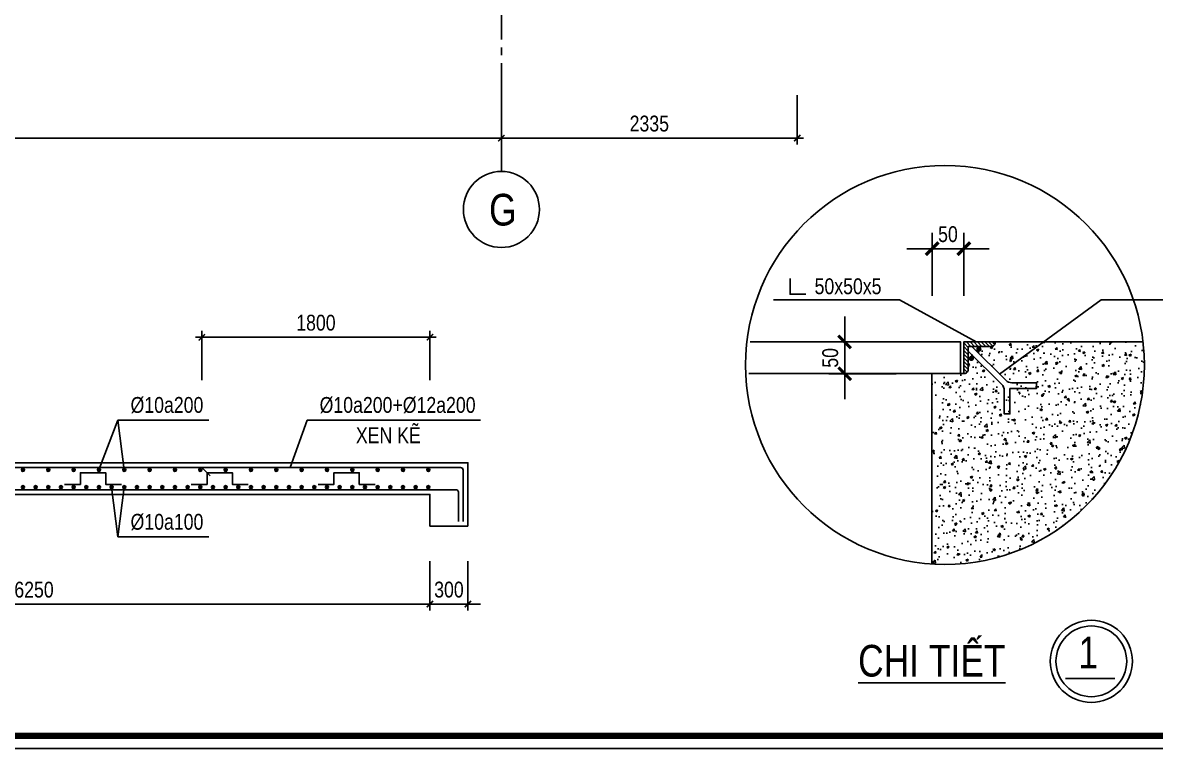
# Model space of a CAD drawing. Header units: millimetres. Extents: x 0 to 168200, y 0 to 59400.
# Drawn here: x 45966 to 63846, y 1500 to 12953 of the extents above; entities that cross this region are included whole.
import ezdxf
from ezdxf.enums import TextEntityAlignment as Align

# ---------------------------------------------------------------- set-up
doc = ezdxf.new("R2010")
doc.units = ezdxf.units.MM
doc.header["$LTSCALE"] = 100
doc.header["$PDSIZE"] = 5
doc.linetypes.add('$0$CENTER', pattern=[2, 1.25, -0.25, 0.25, -0.25])
for name, color, linetype in [('$0$12PM. GRID', 8, '$0$CENTER'), ('02PM. TEXT B', 4, 'Continuous'), ('03PM. TEXT C', 1, 'Continuous'), ('04PM. THIN', 7, 'Continuous'), ('05PM. FRAME', 4, 'Continuous'), ('07PM. WACO', 6, 'Continuous'), ('10PM. REBAR', 1, 'Continuous'), ('11PM. DIM', 2, 'Continuous'), ('13PM. HATCH', 8, 'Continuous'), ('6', 6, 'Continuous'), ('CHU_B', 4, 'Continuous'), ('K_THUOC', 2, 'Continuous')]:
    doc.layers.add(name, color=color, linetype=linetype)
doc.styles.add('[PMDC2013]STYLE', font='arial.ttf', dxfattribs={"width": 0.8})
doc.styles.add('PMTEXT', font='vn_vni.shx')
doc.dimstyles.new('10', dxfattribs={"dimtxt": 250, "dimasz": 200, "dimexe": 250, "dimexo": 0, "dimgap": 100, "dimtad": 1, "dimdec": 0, "dimlfac": 0.1, "dimzin": 0, "dimdsep": 46, "dimtxsty": '[PMDC2013]STYLE', "dimblk": 'TICK', "dimcen": 0, "dimdle": 300, "dimclrd": 2, "dimclre": 2, "dimclrt": 4, "dimadec": 0, "dimazin": 0, "dimtfac": 0.004, "dimtdec": 0, "dimtix": 1, "dimtmove": 2, "dimatfit": 3, "dimldrblk": 'TICK', "dimfxl": 1, "dimtvp": 0.8, "dimtolj": 1, "dimtzin": 0, "dimarcsym": 0})
doc.dimstyles.new('50', dxfattribs={"dimscale": 0, "dimtxt": 250, "dimasz": 100, "dimexe": 100, "dimexo": 0, "dimgap": 100, "dimtad": 1, "dimdec": 0, "dimlfac": 0.5, "dimzin": 12, "dimdsep": 46, "dimtxsty": '[PMDC2013]STYLE', "dimblk": 'TICK', "dimcen": -100, "dimclrd": 2, "dimclre": 2, "dimclrt": 4, "dimadec": 0, "dimazin": 3, "dimtfac": 1, "dimtdec": 0, "dimtix": 1, "dimtmove": 2, "dimatfit": 3, "dimldrblk": 'TICK', "dimfxl": 1, "dimtolj": 1, "dimlwd": -1, "dimlwe": -1, "dimarcsym": 0})

# ---------------------------------------------------------------- blocks, each defined once
blk = doc.blocks.new('TICK')
at = {"color": 0, "linetype": 'ByBlock'}
blk.add_line((1, 0), (-1, 0), dxfattribs=at)
at = {"color": 7, "linetype": 'ByBlock', "const_width": 0.25}
blk.add_lwpolyline([(-0.5, -0.5), (0.5, 0.5)], dxfattribs=at)
blk = doc.blocks.new('*D46')
at = {"layer": '11PM. DIM', "color": 2, "linetype": 'Continuous', "lineweight": -2, "transparency": 16777216}
for p, q in [((58942, 8114), (58942, 8314)), ((59754, 7914), (58692, 7914)), ((58942, 7914), (58942, 7412)), ((59754, 7412), (58692, 7412)), ((58942, 7212), (58942, 7012))]:
    blk.add_line(p, q, dxfattribs=at)
at = {"layer": 'Defpoints', "color": 0, "linetype": 'Continuous', "transparency": 16777216}
for p in [(59754, 7914), (58942, 7412), (59754, 7412)]:
    blk.add_point(p, dxfattribs=at)
at = {"layer": '11PM. DIM', "color": 2, "linetype": 'Continuous', "lineweight": -2, "transparency": 16777216, "xscale": 200, "yscale": 200, "zscale": 200}
for p, rotation in [((58942, 7914), 270), ((58942, 7412), 90)]:
    blk.add_blockref('TICK', p, dxfattribs=dict(at, rotation=rotation))
at = {"layer": '11PM. DIM', "color": 4, "linetype": 'Continuous', "transparency": 16777216, "insert": (58715, 7663), "char_height": 250, "attachment_point": 5, "rotation": 90, "style": '[PMDC2013]STYLE'}
blk.add_mtext('\\A1;50', dxfattribs=at)
blk = doc.blocks.new('*D47')
at = {"layer": '11PM. DIM', "color": 2, "linetype": 'Continuous', "lineweight": -2, "transparency": 16777216}
for p, q in [((60323, 8641), (60323, 9636)), ((60822, 8641), (60822, 9636)), ((60123, 9386), (59923, 9386)), ((60323, 9386), (60822, 9386)), ((61022, 9386), (61222, 9386))]:
    blk.add_line(p, q, dxfattribs=at)
at = {"layer": 'Defpoints', "color": 0, "linetype": 'Continuous', "transparency": 16777216}
for p in [(60822, 9386), (60323, 8641), (60822, 8641)]:
    blk.add_point(p, dxfattribs=at)
at = {"layer": '11PM. DIM', "color": 2, "linetype": 'Continuous', "lineweight": -2, "transparency": 16777216, "xscale": 200, "yscale": 200, "zscale": 200}
blk.add_blockref('TICK', (60323, 9386), dxfattribs=at)
at = {"layer": '11PM. DIM', "color": 2, "linetype": 'Continuous', "lineweight": -2, "transparency": 16777216, "xscale": 200, "yscale": 200, "zscale": 200, "rotation": 180}
blk.add_blockref('TICK', (60822, 9386), dxfattribs=at)
at = {"layer": '11PM. DIM', "color": 4, "linetype": 'Continuous', "transparency": 16777216, "insert": (60572, 9614), "char_height": 250, "attachment_point": 5, "style": '[PMDC2013]STYLE'}
blk.add_mtext('\\A1;50', dxfattribs=at)
blk = doc.blocks.new('A$C1E204939')
at = {"layer": '04PM. THIN'}
blk.add_circle((648, 0), 648, dxfattribs=at)
at = {"layer": '07PM. WACO'}
blk.add_circle((648, 0), 558, dxfattribs=at)
at = {"layer": '10PM. REBAR'}
blk.add_line((240, -273), (1021, -273), dxfattribs=at)
at = {"layer": '03PM. TEXT C', "style": 'PMTEXT'}
blk.add_attdef('1', text='', height=500, dxfattribs=at).set_placement((600, 139), align=Align.MIDDLE)
at = {"layer": '07PM. WACO', "style": 'PMTEXT'}
blk.add_attdef('-', text='', height=500, dxfattribs=at).set_placement((646, -394), align=Align.MIDDLE)
blk = doc.blocks.new('*D57')
at = {"layer": '11PM. DIM', "color": 2, "transparency": 16777216}
for p, q in [((52395, 4455), (52395, 3676)), ((52995, 4455), (52995, 3676)), ((52295, 3776), (52195, 3776)), ((52395, 3776), (52995, 3776)), ((53095, 3776), (53195, 3776))]:
    blk.add_line(p, q, dxfattribs=at)
at = {"layer": 'Defpoints', "color": 0, "transparency": 16777216}
for p in [(52395, 4455), (52995, 4455), (52995, 3776)]:
    blk.add_point(p, dxfattribs=at)
at = {"layer": '11PM. DIM', "color": 2, "transparency": 16777216, "xscale": 100, "yscale": 100, "zscale": 100}
blk.add_blockref('TICK', (52395, 3776), dxfattribs=at)
at = {"layer": '11PM. DIM', "color": 2, "transparency": 16777216, "xscale": 100, "yscale": 100, "zscale": 100, "rotation": 180}
blk.add_blockref('TICK', (52995, 3776), dxfattribs=at)
at = {"layer": '11PM. DIM', "color": 4, "transparency": 16777216, "insert": (52695, 4004), "char_height": 250, "attachment_point": 5, "style": '[PMDC2013]STYLE'}
blk.add_mtext('\\A1;300', dxfattribs=at)
blk = doc.blocks.new('*D58')
at = {"layer": '11PM. DIM', "color": 2, "transparency": 16777216}
for p, q in [((39895, 4454), (39895, 3676)), ((52395, 4454), (52395, 3676)), ((39995, 3776), (52295, 3776))]:
    blk.add_line(p, q, dxfattribs=at)
at = {"layer": 'Defpoints', "color": 0, "transparency": 16777216}
for p in [(39895, 4454), (52395, 4454), (52395, 3776)]:
    blk.add_point(p, dxfattribs=at)
at = {"layer": '11PM. DIM', "color": 2, "transparency": 16777216, "xscale": 100, "yscale": 100, "zscale": 100, "rotation": 180}
blk.add_blockref('TICK', (39895, 3776), dxfattribs=at)
at = {"layer": '11PM. DIM', "color": 2, "transparency": 16777216, "xscale": 100, "yscale": 100, "zscale": 100}
blk.add_blockref('TICK', (52395, 3776), dxfattribs=at)
at = {"layer": '11PM. DIM', "color": 4, "transparency": 16777216, "insert": (46145, 4003), "char_height": 250, "attachment_point": 5, "style": '[PMDC2013]STYLE'}
blk.add_mtext('\\A1;6250', dxfattribs=at)
blk = doc.blocks.new('CHAM THEP')
at = {"layer": '04PM. THIN'}
h = blk.add_hatch(color=256, dxfattribs=at)
edge = h.paths.add_edge_path()
edge.add_arc((0, 0), 12.3, 0, 360)
blk.add_circle((0, 0), 12.3, dxfattribs=at)
blk = doc.blocks.new('*U70')
for p in [(0, 0), (200, 0), (400, 0), (600, 0), (800, 0), (1000, 0), (1200, 0), (1400, 0), (1600, 0), (1800, 0), (2000, 0), (2200, 0), (2400, 0), (2600, 0), (2800, 0), (3000, 0), (3200, 0), (3400, 0), (3600, 0), (3800, 0), (4000, 0), (4200, 0), (4400, 0), (4600, 0), (4800, 0), (5000, 0), (5200, 0), (5400, 0), (5600, 0), (5800, 0), (6000, 0), (6200, 0)]:
    blk.add_blockref('CHAM THEP', p)
blk = doc.blocks.new('*U71')
for p in [(0, 0), (100, 0), (200, 0), (300, 0), (400, 0), (500, 0), (600, 0), (700, 0), (800, 0), (900, 0), (1000, 0), (1100, 0), (1200, 0), (1300, 0), (1400, 0), (1500, 0), (1600, 0), (1700, 0), (1800, 0), (1900, 0), (2000, 0), (2100, 0), (2200, 0), (2300, 0), (2400, 0), (2500, 0), (2600, 0), (2700, 0), (2800, 0), (2900, 0), (3000, 0), (3100, 0), (3200, 0), (3300, 0), (3400, 0), (3500, 0), (3600, 0), (3700, 0), (3800, 0), (3900, 0), (4000, 0), (4100, 0), (4200, 0), (4300, 0), (4400, 0), (4500, 0), (4600, 0), (4700, 0), (4800, 0), (4900, 0), (5000, 0), (5100, 0), (5200, 0), (5300, 0), (5400, 0), (5500, 0), (5600, 0), (5700, 0), (5800, 0), (5900, 0), (6000, 0), (6100, 0), (6200, 0)]:
    blk.add_blockref('CHAM THEP', p)
blk = doc.blocks.new('*U44')
at = {"layer": '6'}
blk.add_lwpolyline([(1150, 0), (900, 0), (900, 184), (500, 184), (500, 0), (250, 0)], dxfattribs=at)
blk = doc.blocks.new('*D107')
at = {"layer": '11PM. DIM', "color": 2, "transparency": 16777216}
for p, q in [((48795, 7310), (48795, 8088)), ((52395, 7310), (52395, 8088)), ((48895, 7988), (52295, 7988))]:
    blk.add_line(p, q, dxfattribs=at)
at = {"layer": 'Defpoints', "color": 0, "transparency": 16777216}
for p in [(52395, 7988), (48795, 7310), (52395, 7310)]:
    blk.add_point(p, dxfattribs=at)
at = {"layer": '11PM. DIM', "color": 2, "transparency": 16777216, "xscale": 100, "yscale": 100, "zscale": 100, "rotation": 180}
blk.add_blockref('TICK', (48795, 7988), dxfattribs=at)
at = {"layer": '11PM. DIM', "color": 2, "transparency": 16777216, "xscale": 100, "yscale": 100, "zscale": 100}
blk.add_blockref('TICK', (52395, 7988), dxfattribs=at)
at = {"layer": '11PM. DIM', "color": 4, "transparency": 16777216, "insert": (50595, 8216), "char_height": 250, "attachment_point": 5, "style": '[PMDC2013]STYLE'}
blk.add_mtext('\\A1;1800', dxfattribs=at)
blk = doc.blocks.new('CHG_XX_Khung ten')
blk.add_lwpolyline([(15, 579), (826, 579), (826, 15), (15, 15)], close=True)
at = {"color": 4, "linetype": 'Continuous', "const_width": 1}
blk.add_lwpolyline([(17, 577), (824, 577), (824, 17), (17, 17)], close=True, dxfattribs=at)
blk = doc.blocks.new('*D289')
at = {"layer": '11PM. DIM', "color": 2, "transparency": 16777216}
for p, q in [((33323, 11809), (33323, 11031)), ((53523, 11809), (53523, 11031)), ((33423, 11131), (53423, 11131))]:
    blk.add_line(p, q, dxfattribs=at)
at = {"layer": 'Defpoints', "color": 0, "transparency": 16777216}
for p in [(33323, 11809), (53523, 11809), (53523, 11131)]:
    blk.add_point(p, dxfattribs=at)
at = {"layer": '11PM. DIM', "color": 2, "transparency": 16777216, "xscale": 100, "yscale": 100, "zscale": 100, "rotation": 180}
blk.add_blockref('TICK', (33323, 11131), dxfattribs=at)
at = {"layer": '11PM. DIM', "color": 2, "transparency": 16777216, "xscale": 100, "yscale": 100, "zscale": 100}
blk.add_blockref('TICK', (53523, 11131), dxfattribs=at)
at = {"layer": '11PM. DIM', "color": 4, "transparency": 16777216, "insert": (43423, 11359), "char_height": 250, "attachment_point": 5, "style": '[PMDC2013]STYLE'}
blk.add_mtext('\\A1;10100', dxfattribs=at)
blk = doc.blocks.new('*D290')
at = {"layer": '11PM. DIM', "color": 2, "transparency": 16777216}
for p, q in [((53523, 11809), (53523, 11031)), ((58194, 11809), (58194, 11031)), ((53623, 11131), (58094, 11131))]:
    blk.add_line(p, q, dxfattribs=at)
at = {"layer": 'Defpoints', "color": 0, "transparency": 16777216}
for p in [(53523, 11809), (58194, 11809), (58194, 11131)]:
    blk.add_point(p, dxfattribs=at)
at = {"layer": '11PM. DIM', "color": 2, "transparency": 16777216, "xscale": 100, "yscale": 100, "zscale": 100, "rotation": 180}
blk.add_blockref('TICK', (53523, 11131), dxfattribs=at)
at = {"layer": '11PM. DIM', "color": 2, "transparency": 16777216, "xscale": 100, "yscale": 100, "zscale": 100}
blk.add_blockref('TICK', (58194, 11131), dxfattribs=at)
at = {"layer": '11PM. DIM', "color": 4, "transparency": 16777216, "insert": (55858, 11359), "char_height": 250, "attachment_point": 5, "style": '[PMDC2013]STYLE'}
blk.add_mtext('\\A1;2335', dxfattribs=at)
blk = doc.blocks.new('*U16')
at = {"layer": '05PM. FRAME'}
blk.add_circle((0, -850), 600, dxfattribs=at)
at = {"layer": '11PM. DIM', "color": 2, "linetype": 'ByBlock'}
blk.add_line((0, -250), (0, 0), dxfattribs=at)
at = {"layer": '03PM. TEXT C', "style": '[PMDC2013]STYLE', "width": 0.8}
for tag, height, p in [('X', 500, (23, -1103)), ('2', 500, (198, -1103)), ('1', 250, (56, -1103))]:
    blk.add_attdef(tag, text='', height=height, dxfattribs=at).set_placement(p, align=Align.CENTER)

msp = doc.modelspace()

# ---------------------------------------------------------------- hatches: boundary and pattern name
at = {"layer": '13PM. HATCH'}
h = msp.add_hatch(dxfattribs=at)
h.set_pattern_fill('AR-CONC', color=256, scale=2, style=0)
h.set_pattern_definition([(50, (-34066.68, 28633.28), (364.3693, -31.8782), [38.1, -419.1]), (355, (-34066.68, 28633.3), (-70.4857, 382.1133), [30.48, -335.28]), (100.451, (-34036.3, 28630.63), (293.885, 350.2334), [32.38, -356.18]), (46.1842, (-34066.7, 28734.9), (542.158, -84.0847), [57.15, -628.65]), (96.6356, (-34021.5, 28727.9), (474.8085, 494.851), [48.57, -534.27]), (351.184, (-34066.7, 28734.9), (474.8092, 494.8502), [45.72, -502.92]), (21, (-34015.88, 28709.48), (303.2298, -204.531), [38.1, -419.1]), (326, (-34015.88, 28709.5), (123.604, 368.376), [30.48, -335.28]), (71.4514, (-33990.6, 28692.44), (426.833, 163.8457), [32.38, -356.18]), (37.5, (-34066.68, 28633.28), (6.1772, 169.11008), [0, -331.216, 0, -340.36, 0, -336.55]), (7.5, (-34066.68, 28633.28), (133.63933, 200.36115), [0, -194.056, 0, -323.596, 0, -128.27]), (327.5, (-34179.96, 28633.28), (271.18119, -11.45749), [0, -127, 0, -396.24, 0, -525.78]), (317.5, (-34230.76, 28633.28), (296.25836, 50.853), [0, -165.1, 0, -263.144, 0, -373.38])])
h.paths.add_polyline_path([(60822.4, 7411.7), (60319.9, 7411.7), (60319.9, 6914.3), (60822.4, 6914.3)], flags=16)
h.paths.add_polyline_path([(63672.4, 7550.5, 0.0289696), (63651.3, 7914.3), (62326.7, 7914.3), (62326.7, 4969.9, 0.2450669)])
h.paths.add_polyline_path([(62326.7, 7852.2), (61664.9, 7127.5), (61720.8, 7071.5, 0.1989124), (61819.8, 7030.5), (62298.2, 7030.5), (62298.2, 6940.5), (61788.2, 6940.5), (61788.2, 6440.5), (61698.2, 6440.5), (61698.2, 6908.8, 0.1989124), (61657.2, 7007.8), (60892.4, 7768.2), (60892.4, 7461.8, -0.3404815), (60822.4, 7411.8), (60822.4, 6914.3), (60319.9, 6914.3), (60319.8, 4919.4), (60316.7, 4919.4), (60316.7, 4410.1, 0.1705566), (62326.7, 4969.9)])
h.paths.add_polyline_path([(62326.7, 7852.2), (62326.7, 7914.3), (61322.4, 7914.3, -0.3404815), (61272.4, 7844.3), (60949.7, 7844.3), (61664.9, 7127.5)])
h = msp.add_hatch(dxfattribs=at)
h.set_pattern_fill('ANSI31', color=256, scale=13, angle=270, style=0)
h.set_pattern_definition([(315, (-453331.743, -89741.405), (29.1858324, 29.1858324), [])])
edge = h.paths.add_edge_path()
edge.add_line((60822.4, 7414.4), (60822.4, 7914.3))
edge.add_line((60822.4, 7914.3), (61322.4, 7914.3))
edge.add_arc((61252, 7911.8), 70.5, -73.14319, 2.06783, ccw=False)
edge.add_line((61272.4, 7844.3), (60892.4, 7844.3))
edge.add_line((60892.4, 7844.3), (60892.4, 7464.4))
edge.add_arc((60825, 7484.8), 70.5, 267.93217, 343.14319, ccw=False)

# ---------------------------------------------------------------- linework, layer by layer
at = {"layer": '04PM. THIN'}
for p, q in [((47470.7, 6680), (47170.1, 5894.4)), ((47470.7, 6680), (48904.5, 6680)), ((47470.7, 6680), (47570.1, 5894.4)), ((50455.2, 6679.8), (50186.3, 5932.5)), ((50455.2, 6679.8), (53191.9, 6679.8)), ((47470.7, 4835.6), (47370.1, 5621.2)), ((47470.7, 4835.6), (47570.1, 5621.2)), ((47470.7, 4835.6), (48904.5, 4835.6))]:
    msp.add_line(p, q, dxfattribs=at)
at = {"layer": '04PM. THIN', "flags": 128}
for points in [[(57820, 8580.1), (59807.1, 8580.1), (61018.7, 7914.3)], [(67973.7, 8578.7), (62990.2, 8578.7), (61385.4, 7407.7)], [(57430.7, 7414.3), (60772.4, 7414.3), (60772.4, 7914.3), (57448.9, 7914.3)]]:
    msp.add_lwpolyline(points, dxfattribs=at)
at = {"layer": '04PM. THIN', "const_width": 42}
for points in [[(60941.1, 7674.8, -1), (60941.1, 7632.8, -1)], [(61039, 7799.9, 1), (61081, 7799.9, 1)]]:
    msp.add_lwpolyline(points, format="xyb", close=True, dxfattribs=at)
at = {"layer": '04PM. THIN'}
msp.add_circle((60525.1, 7550.5), 3147.3, dxfattribs=at)
at = {"layer": '05PM. FRAME'}
msp.add_line((62203, 7914.3), (63651.3, 7914.3), dxfattribs=at)
for points in [[(62326.7, 7914.3), (62326.7, 7914.3), (60822.4, 7914.3), (60822.4, 7414.3), (60319.9, 7414.3), (60319.9, 7414.3), (60319.9, 4409.9), (60319.9, 4409.9), (60319.9, 4409.9)], [(52995, 5008), (52395, 5008), (52395, 5508), (39894.8, 5507.8), (39894.8, 5007.8), (39294.8, 5007.8), (39294.8, 5507.8), (25594.8, 5507.5), (25594.8, 5007.5), (24994.8, 5007.5), (24994.8, 6007.5), (52995, 6008), (52995, 5008)]]:
    msp.add_lwpolyline(points, dxfattribs=at)
msp.add_lwpolyline([(60822.4, 7414.4), (60822.4, 7914.3), (61322.4, 7914.3), (61322.4, 7914.3, -0.3404815), (61272.4, 7844.3), (60892.4, 7844.3), (60892.4, 7464.4, -0.3404815), (60822.4, 7414.4)], format="xyb", close=True, dxfattribs=at)
msp.add_lwpolyline([(60949.7, 7844.3), (61483.2, 7309.6, 0.1989124), (61582.2, 7268.6), (61968.4, 7268.6), (61968.4, 7178.6), (61550.6, 7178.6), (61550.6, 6777.5), (61460.6, 6777.5), (61460.6, 7147, 0.1989124), (61419.6, 7246), (60892.4, 7768.2)], format="xyb", dxfattribs=at)
at = {"layer": '07PM. WACO'}
for p, q in [((52880, 5932.5), (25109.8, 5932.5)), ((48795, 5932.5), (48925.6, 5802)), ((52920, 5082.5), (52920, 5892.5)), ((25184.8, 5582.5), (52805, 5582.5)), ((52845, 5082.5), (52845, 5542.5))]:
    msp.add_line(p, q, dxfattribs=at)
msp.add_lwpolyline([(58329, 8667.5), (58079, 8667.5), (58079, 8917.5)], dxfattribs=at)
for centre in [(52880, 5892.5), (52805, 5542.5)]:
    msp.add_arc(centre, 40, 0, 90, dxfattribs=at)

# ---------------------------------------------------------------- block references
at = {"layer": '04PM. THIN', "xscale": -1.999999999999999, "yscale": 1.999999999999999, "zscale": 1.999999999999999, "rotation": 180}
msp.add_blockref('*U70', (39970.1, 5894.4), dxfattribs=at)
at = {"layer": '04PM. THIN', "xscale": 1.999999999999999, "yscale": 1.999999999999999, "zscale": 1.999999999999999}
msp.add_blockref('*U71', (39970.1, 5621.2), dxfattribs=at)
at = {"layer": 'CHU_B', "xscale": -1}
for p in [(47778, 5665.6), (49778, 5665.6), (51778, 5665.6)]:
    msp.add_blockref('*U44', p, dxfattribs=at)
at = {"layer": 'K_THUOC'}
ref = msp.add_blockref('A$C1E204939', (62187.5, 2873.5), dxfattribs=at)
ref.add_attrib('1', '1', dxfattribs={"layer": '03PM. TEXT C', "height": 500, "style": '[PMDC2013]STYLE', "width": 0.8}).set_placement((62787.1, 3012.4), align=Align.MIDDLE)

# ---------------------------------------------------------------- texts
at = {"layer": '02PM. TEXT B', "style": '[PMDC2013]STYLE', "width": 0.8}
msp.add_text('50x50x5', height=250, dxfattribs=at).set_placement((58995, 8667.8), align=Align.CENTER)
for s, rotation, p in [('%%C10a200', 359.99981, (47669.1, 6794.9)), ('%%C10a200+%%C12a200', 359.99981, (50653.5, 6794.7)), ('XEN KẼ', 0.00019, (51226.2, 6315.7)), ('%%C10a100', 359.99981, (47669.1, 4950.5))]:
    msp.add_text(s, height=250, rotation=rotation, dxfattribs=at).set_placement(p)
at = {"layer": '03PM. TEXT C', "style": '[PMDC2013]STYLE', "width": 0.8}
msp.add_text('%%UCHI TIẾT', height=500, dxfattribs=at).set_placement((60317.7, 2632.5), align=Align.CENTER)

# ---------------------------------------------------------------- dimensions: what is measured, and where the dimension line sits
at = {"layer": '11PM. DIM', "linetype": 'Continuous'}
for p1, p2, distance, picture, middle in [((60323, 8641.2), (60821.8, 8641.2), 744.8, '*D47', (60572.4, 9613.7)), ((59754.2, 7914.3), (59754.2, 7411.7), -811.8, '*D46', (58714.8, 7663))]:
    dim = msp.add_aligned_dim(p1=p1, p2=p2, distance=distance, dimstyle='10', override={"dimtxsty": '[PMDC2013]STYLE'}, dxfattribs=at)
    dim.commit()
    dim.dimension.update_dxf_attribs({"geometry": picture, "text_midpoint": middle})
at = {"layer": '11PM. DIM'}
for base, p1, p2, picture, middle in [((52395, 7988.2), (48795, 7309.8), (52395, 7309.8), '*D107', (50595, 8215.9)), ((52395, 3775.7), (39894.8, 4454.2), (52395, 4454.2), '*D58', (46144.9, 4003.4)), ((52995, 3776.2), (52395, 4454.7), (52995, 4454.7), '*D57', (52695, 4003.9))]:
    dim = msp.add_linear_dim(base=base, p1=p1, p2=p2, dimstyle='50', override={"dimscale": 1}, dxfattribs=at)
    dim.commit()
    dim.dimension.update_dxf_attribs({"geometry": picture, "text_midpoint": middle})

# ---------------------------------------------------------------- next in the draw order: block references
at = {"layer": '04PM. THIN', "xscale": 100, "yscale": 100, "zscale": 100}
msp.add_blockref('CHG_XX_Khung ten', (0, 0), dxfattribs=at)

# ---------------------------------------------------------------- next in the draw order: linework, layer by layer
at = {"layer": '$0$12PM. GRID', "linetype": '$0$CENTER', "ltscale": 5}
msp.add_line((53523, 31312.8), (53523, 10855), dxfattribs=at)

# ---------------------------------------------------------------- next in the draw order: block references
at = {"layer": '11PM. DIM'}
ref = msp.add_blockref('*U16', (53523, 10855), dxfattribs=at)
ref.add_attrib('X', 'G', dxfattribs={"layer": '03PM. TEXT C', "height": 500, "style": '[PMDC2013]STYLE', "width": 0.8}).set_placement((53545.6, 9751.6), align=Align.CENTER)

# ---------------------------------------------------------------- next in the draw order: dimensions: what is measured, and where the dimension line sits
for base, p1, p2, picture, middle in [((53523, 11130.9), (33323, 11809.4), (53523, 11809.4), '*D289', (43423, 11358.5)), ((58193.7, 11130.9), (53523, 11809.4), (58193.7, 11809.4), '*D290', (55858.3, 11358.6))]:
    dim = msp.add_linear_dim(base=base, p1=p1, p2=p2, dimstyle='50', override={"dimscale": 1}, dxfattribs=at)
    dim.commit()
    dim.dimension.update_dxf_attribs({"geometry": picture, "text_midpoint": middle})

doc.saveas('drawing.dxf')
